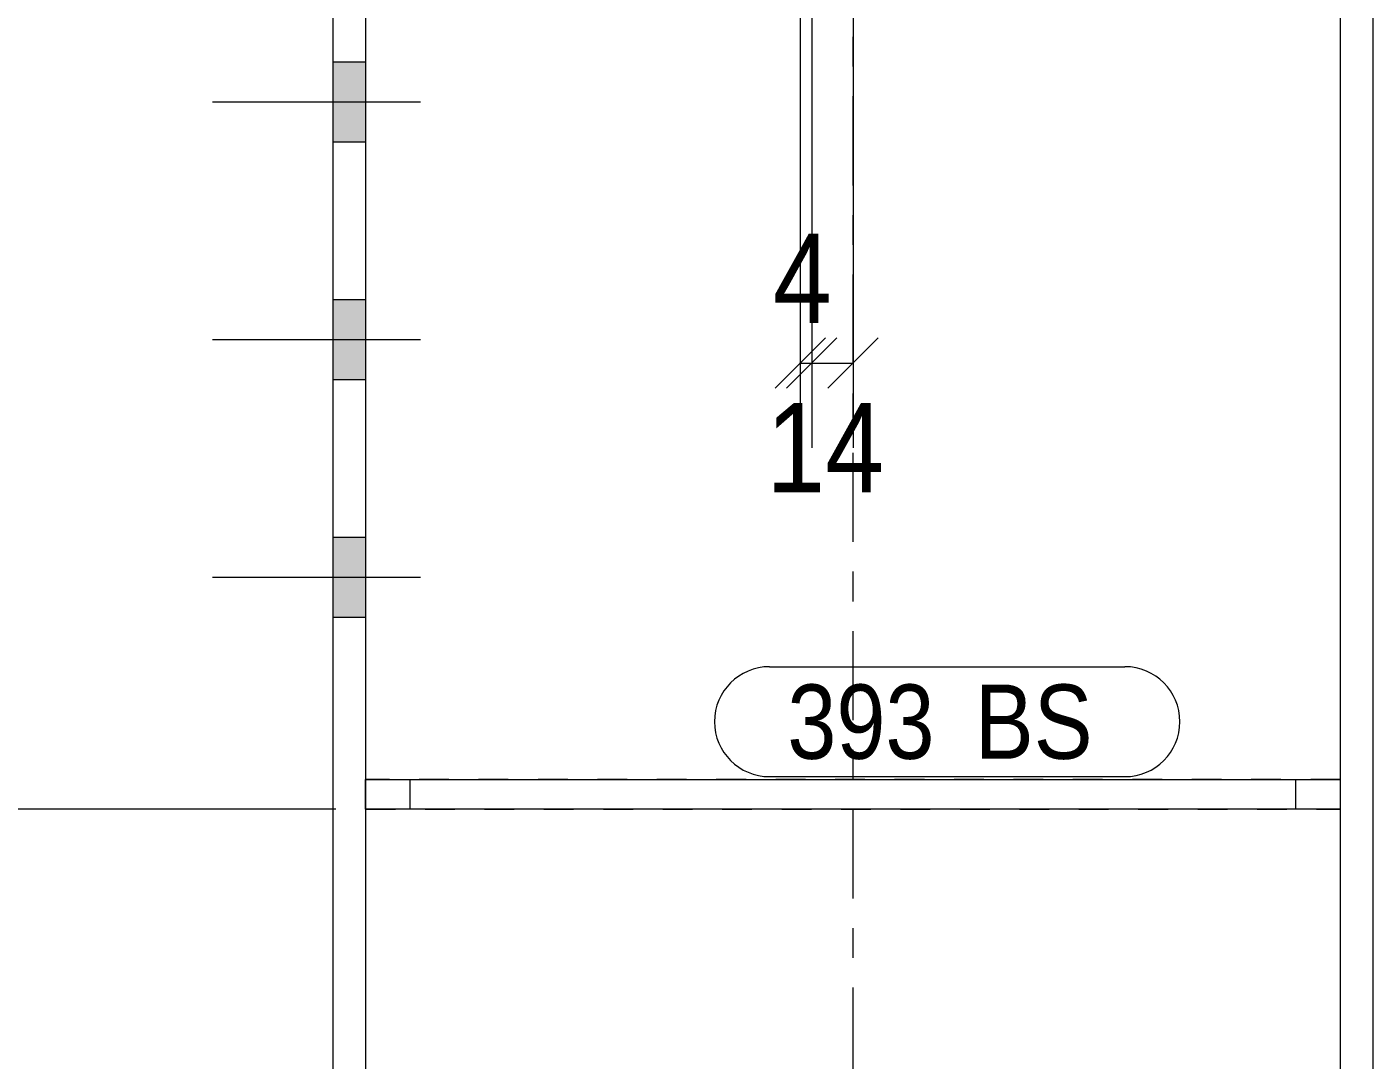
# Model space of a CAD drawing. Header units: millimetres. Extents: x 2 to 579, y 0 to 825.
# Drawn here: x 268.01 to 313.31, y 602.47 to 637.24 of the extents above; entities that cross this region are included whole.
import ezdxf

# ---------------------------------------------------------------- set-up
doc = ezdxf.new("R2010")
doc.units = ezdxf.units.MM
for name, pattern in [('XKITLINE00', [0]), ('XKITLINE01', [4, 1, -1, 1, -1]), ('XKITLINE02', [4, 2, -2]), ('XKITLINE03', [6, 3, -1, 1, -1])]:
    doc.linetypes.add(name, pattern=pattern)
for name, color, linetype, lineweight in [('Bolt', 3, 'Continuous', 0), ('Dimensions', 7, 'Continuous', 0), ('Part', 2, 'Continuous', 0), ('PartMark', 7, 'Continuous', 0)]:
    doc.layers.add(name, color=color, linetype=linetype, lineweight=lineweight)
doc.styles.add('ARIAL', font='ARIAL.TTF')

# ---------------------------------------------------------------- blocks, each defined once
blk = doc.blocks.new('*A7')
at = {"layer": 'Bolt'}
for points in [[(279.41, 673.358), (278.31, 673.358), (278.31, 676.058), (279.41, 676.058)], [(279.41, 673.358), (278.31, 673.358), (278.31, 676.058), (279.41, 676.058)], [(279.41, 633.358), (278.31, 633.358), (278.31, 636.058), (279.41, 636.058)], [(279.41, 633.358), (278.31, 633.358), (278.31, 636.058), (279.41, 636.058)], [(279.41, 625.358), (278.31, 625.358), (278.31, 628.058), (279.41, 628.058)], [(279.41, 625.358), (278.31, 625.358), (278.31, 628.058), (279.41, 628.058)], [(279.41, 617.358), (278.31, 617.358), (278.31, 620.058), (279.41, 620.058)], [(279.41, 617.358), (278.31, 617.358), (278.31, 620.058), (279.41, 620.058)]]:
    blk.add_hatch(color=3, dxfattribs=at).paths.add_polyline_path(points, flags=17)
at = {"layer": 'Bolt', "color": 3, "linetype": 'XKITLINE00', "lineweight": 0}
for p, q in [((279.41, 676.058), (278.31, 676.058)), ((279.41, 676.058), (278.31, 676.058)), ((281.26, 674.708), (274.26, 674.708)), ((281.26, 674.708), (274.26, 674.708)), ((279.41, 673.358), (278.31, 673.358)), ((279.41, 673.358), (278.31, 673.358)), ((279.41, 636.058), (278.31, 636.058)), ((279.41, 636.058), (278.31, 636.058)), ((281.26, 634.708), (274.26, 634.708)), ((281.26, 634.708), (274.26, 634.708)), ((279.41, 633.358), (278.31, 633.358)), ((279.41, 633.358), (278.31, 633.358)), ((279.41, 628.058), (278.31, 628.058)), ((279.41, 628.058), (278.31, 628.058)), ((281.26, 626.708), (274.26, 626.708)), ((281.26, 626.708), (274.26, 626.708)), ((279.41, 625.358), (278.31, 625.358)), ((279.41, 625.358), (278.31, 625.358)), ((279.41, 620.058), (278.31, 620.058)), ((279.41, 620.058), (278.31, 620.058)), ((281.26, 618.708), (274.26, 618.708)), ((281.26, 618.708), (274.26, 618.708)), ((279.41, 617.358), (278.31, 617.358)), ((279.41, 617.358), (278.31, 617.358))]:
    blk.add_line(p, q, dxfattribs=at)
at = {"layer": 'Bolt', "color": 3, "linetype": 'XKITLINE02', "lineweight": 0}
for p, q in [((279.41, 668.058), (278.31, 668.058)), ((279.41, 668.058), (278.31, 668.058)), ((281.26, 666.708), (274.26, 666.708)), ((281.26, 666.708), (274.26, 666.708)), ((279.41, 665.358), (278.31, 665.358)), ((279.41, 665.358), (278.31, 665.358)), ((279.41, 660.058), (278.31, 660.058)), ((279.41, 660.058), (278.31, 660.058)), ((281.26, 658.708), (274.26, 658.708)), ((281.26, 658.708), (274.26, 658.708)), ((279.41, 657.358), (278.31, 657.358)), ((279.41, 657.358), (278.31, 657.358))]:
    blk.add_line(p, q, dxfattribs=at)
blk = doc.blocks.new('*A19')
at = {"layer": 'Part', "color": 7, "linetype": 'XKITLINE03', "lineweight": 0}
blk.add_line((295.81, 595.907), (295.81, 687.625), dxfattribs=at)
at = {"layer": 'Part', "color": 7, "linetype": 'XKITLINE01', "lineweight": 0}
blk.add_line((279.41, 679.355), (279.41, 595.907), dxfattribs=at)
at = {"layer": 'Part', "color": 2, "linetype": 'XKITLINE00', "lineweight": 0}
for p, q in [((312.21, 595.907), (312.21, 675.895)), ((313.31, 595.907), (313.31, 675.779)), ((278.31, 649.304), (278.31, 595.907)), ((279.41, 649.188), (279.41, 595.907))]:
    blk.add_line(p, q, dxfattribs=at)
blk = doc.blocks.new('*A25')
at = {"layer": 'Part', "color": 2, "linetype": 'XKITLINE00', "lineweight": 0}
for p, q in [((279.41, 611.907), (312.21, 611.907)), ((312.21, 610.907), (279.41, 610.907))]:
    blk.add_line(p, q, dxfattribs=at)
at = {"layer": 'Part', "color": 7, "linetype": 'XKITLINE01', "lineweight": 0}
for p, q in [((279.41, 610.907), (279.41, 611.907)), ((280.91, 610.907), (280.91, 611.907)), ((310.71, 610.907), (310.71, 611.907)), ((312.21, 610.907), (312.21, 611.907))]:
    blk.add_line(p, q, dxfattribs=at)
blk = doc.blocks.new('*A26')
at = {"layer": 'Part', "color": 7, "linetype": 'XKITLINE01', "lineweight": 0}
for p, q in [((312.21, 611.907), (279.41, 611.907)), ((279.41, 611.907), (279.41, 610.907)), ((280.91, 610.907), (280.91, 611.907)), ((310.71, 610.907), (310.71, 611.907)), ((312.21, 610.907), (312.21, 611.907)), ((279.41, 610.907), (312.21, 610.907))]:
    blk.add_line(p, q, dxfattribs=at)
blk = doc.blocks.new('*A118')
at = {"layer": 'PartMark', "color": 7, "linetype": 'XKITLINE00', "lineweight": 0}
for p, q in [((292.999, 615.707), (304.96, 615.707)), ((292.999, 612.007), (304.96, 612.007))]:
    blk.add_line(p, q, dxfattribs=at)
for centre, start, end in [((292.999, 613.857), 90, 270), ((304.96, 613.857), 270, 90)]:
    blk.add_arc(centre, 1.85, start, end, dxfattribs=at)
at = {"layer": 'PartMark', "color": 3, "style": 'ARIAL', "width": 0.85}
for s, p in [('393', (293.599, 612.607)), ('BS', (299.912, 612.607))]:
    blk.add_text(s, height=2.5, dxfattribs=at).set_placement(p)
blk = doc.blocks.new('*A138')
at = {"layer": 'Dimensions', "color": 7, "linetype": 'XKITLINE00', "lineweight": 0}
blk.add_line((278.41, 610.907), (244.96, 610.907), dxfattribs=at)
blk = doc.blocks.new('*A139')
at = {"layer": 'Dimensions', "color": 7, "linetype": 'XKITLINE00', "lineweight": 0}
for p, q in [((246.961, 649.5), (248.658, 647.803)), ((293.035, 648.651), (244.96, 648.651)), ((247.81, 610.907), (247.81, 648.651)), ((246.961, 611.755), (248.658, 610.058)), ((278.41, 610.907), (244.96, 610.907))]:
    blk.add_line(p, q, dxfattribs=at)
at = {"layer": 'Dimensions', "color": 3}
for p in [(247.81, 648.651), (247.81, 610.907)]:
    blk.add_point(p, dxfattribs=at)
at = {"layer": 'Dimensions', "color": 3, "style": 'ARIAL', "width": 0.85}
blk.add_text('7446', height=3, dxfattribs=at).set_placement((249.11, 649.851))
blk.add_text('377', height=3, rotation=90.0002, dxfattribs=at).set_placement((246.46, 626.441))
blk = doc.blocks.new('*A150')
at = {"layer": 'Dimensions', "color": 7, "linetype": 'XKITLINE00', "lineweight": 0}
for p, q in [((294.035, 647.651), (294.035, 623.527)), ((294.421, 647.611), (294.421, 623.527)), ((294.883, 626.775), (293.186, 625.078)), ((295.27, 626.775), (293.573, 625.078)), ((294.035, 625.927), (294.421, 625.927))]:
    blk.add_line(p, q, dxfattribs=at)
at = {"layer": 'Dimensions', "color": 3}
for p in [(294.035, 625.927), (294.421, 625.927)]:
    blk.add_point(p, dxfattribs=at)
at = {"layer": 'Dimensions', "color": 3, "style": 'ARIAL', "width": 0.85}
blk.add_text('4', height=3, dxfattribs=at).set_placement((293.115, 627.277))
blk = doc.blocks.new('*A151')
at = {"layer": 'Dimensions', "color": 7, "linetype": 'XKITLINE00', "lineweight": 0}
for p, q in [((294.421, 647.611), (294.421, 623.077)), ((295.81, 647.611), (295.81, 623.077)), ((295.27, 626.775), (293.573, 625.078)), ((296.658, 626.775), (294.961, 625.078)), ((294.421, 625.927), (295.81, 625.927))]:
    blk.add_line(p, q, dxfattribs=at)
at = {"layer": 'Dimensions', "color": 3}
for p in [(294.421, 625.927), (295.81, 625.927)]:
    blk.add_point(p, dxfattribs=at)
at = {"layer": 'Dimensions', "color": 3, "style": 'ARIAL', "width": 0.85}
blk.add_text('14', height=3, dxfattribs=at).set_placement((292.89, 621.577))

msp = doc.modelspace()

# ---------------------------------------------------------------- block references
at = {"lineweight": 0}
for name in ['*A7', '*A139', '*A151', '*A150', '*A118', '*A138', '*A25', '*A26']:
    msp.add_blockref(name, (0, 0), dxfattribs=at)
at = {"layer": 'Part', "lineweight": 0}
msp.add_blockref('*A19', (0, 0), dxfattribs=at)

doc.saveas('drawing.dxf')
